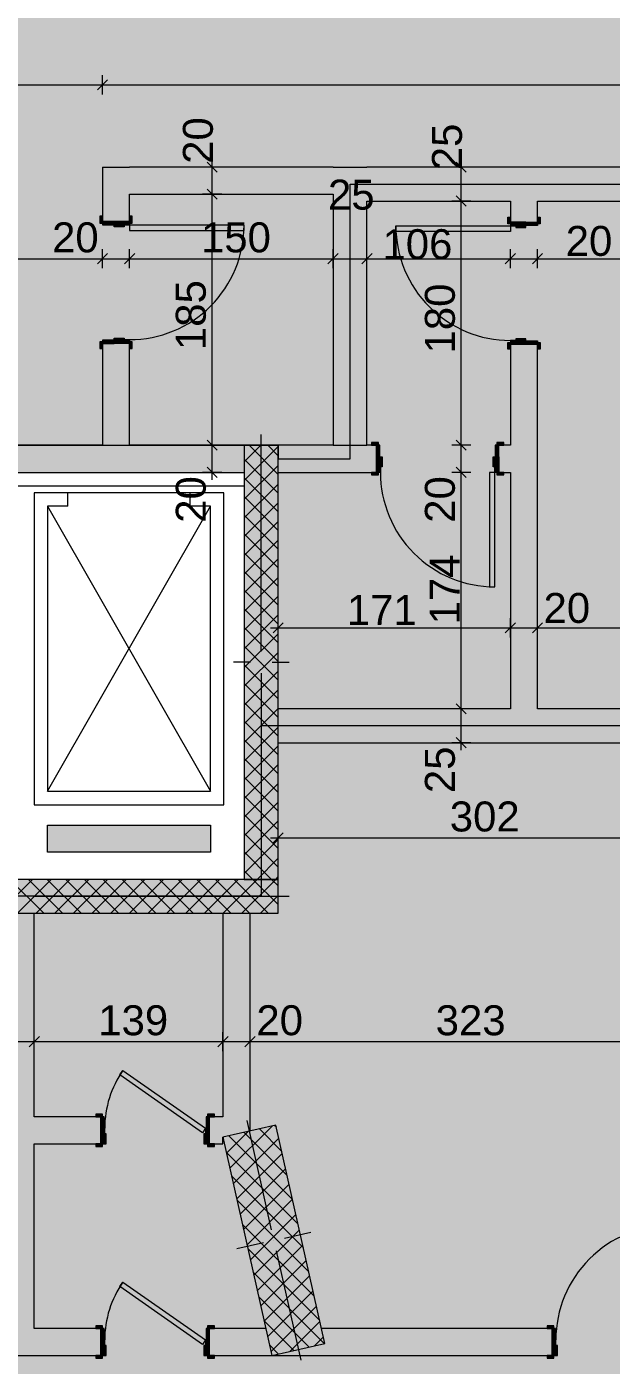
# Model space of a CAD drawing. Header units: centimetres. Extents: x -3681 to 2707, y -7074 to 1715.
# Drawn here: x -556 to -125, y -839 to 147 of the extents above; entities that cross this region are included whole.
import ezdxf

# ---------------------------------------------------------------- set-up
doc = ezdxf.new("R2010")
doc.units = ezdxf.units.CM
for name, color, linetype, true_color in [('PDF_2D Drafting - General', 7, 'Continuous', 0x7f7f7f), ('PDF_A - Fill Zone', 7, 'Continuous', 0xa80f02), ('PDF_A - Muret', 7, 'Continuous', 0x7f7f7f), ('PDF_A - Pllaka Perdhes', 7, 'Continuous', 0x7f7f7f)]:
    doc.layers.add(name, color=color, linetype=linetype, true_color=true_color)
doc.layers.add('PDF_A - Dimensionimi', color=7, linetype='Continuous')
doc.layers.add('PDF_A - Shtyllat', color=7, linetype='Continuous')
doc.styles.add('PDF Arial', font='arial.ttf')

msp = doc.modelspace()

# ---------------------------------------------------------------- hatches: boundary and pattern name
at = {"layer": 'PDF_A - Fill Zone', "true_color": 0xb4e4dc, "transparency": 33554559}
msp.add_hatch(color=254, dxfattribs=at).paths.add_polyline_path([(-1105.75, 979.25), (984.59, 979.25), (984.59, 31.52), (-317.66, 31.52), (-317.66, -171.02), (-370.63, -171.02), (-370.63, -161.02), (-770.69, -161.02), (-770.69, -252.53), (-1080.74, -252.53), (-1105.75, -252.53)])
at = {"layer": 'PDF_A - Fill Zone', "true_color": 0xffe6d5, "transparency": 33554559}
msp.add_hatch(color=254, dxfattribs=at).paths.add_polyline_path([(984.59, -367.82), (-382.67, -367.82), (-382.67, -171.02), (-317.66, -171.02), (-317.66, 31.52), (984.59, 31.52)])
at = {"layer": 'PDF_A - Fill Zone', "true_color": 0xeac3c0, "transparency": 33554559}
msp.add_hatch(color=254, dxfattribs=at).paths.add_polyline_path([(-883.91, -1909.79), (-1105.75, -921.14), (-1105.75, -896.14), (-758.19, -896.14), (-758.19, -493.57), (-383.13, -493.57), (-383.13, -367.83), (984.59, -367.83), (984.59, -516.75), (901.01, -535.5), (1109.04, -1462.61)])
at = {"layer": 'PDF_A - Muret', "true_color": 0xffffff, "transparency": 33554559}
for points in [[(-491.69, 4.03), (-480.19, 4.03), (-480.19, 1.23), (-484.18, 1.23), (-484.18, 0.03), (-491.69, 0.03)], [(-187.94, 3.43), (-187.94, -0.57), (-195.44, -0.57), (-195.44, 0.63), (-199.44, 0.63), (-199.44, 3.43)], [(-491.69, -81.98), (-484.18, -81.98), (-484.18, -83.18), (-480.19, -83.18), (-480.19, -85.98), (-491.69, -85.98)], [(-187.94, -82.59), (-187.94, -86.58), (-199.44, -86.58), (-199.44, -83.79), (-195.44, -83.79), (-195.44, -82.59)], [(-294.06, -169.52), (-294.06, -177.02), (-295.26, -177.02), (-295.26, -181.02), (-298.06, -181.02), (-298.06, -169.52)], [(-208.04, -169.52), (-208.04, -181.02), (-210.85, -181.02), (-210.85, -177.02), (-212.05, -177.02), (-212.05, -169.52)], [(-497.37, -676.11), (-501.37, -676.11), (-501.37, -664.6), (-498.57, -664.6), (-498.57, -668.6), (-497.37, -668.6)], [(-421.36, -676.11), (-425.36, -676.11), (-425.36, -668.6), (-424.16, -668.6), (-424.16, -664.6), (-421.36, -664.6)], [(-497.37, -832.12), (-501.37, -832.12), (-501.37, -820.62), (-498.57, -820.62), (-498.57, -824.62), (-497.37, -824.62)], [(-421.36, -832.12), (-425.36, -832.12), (-425.36, -824.62), (-424.16, -824.62), (-424.16, -820.62), (-421.36, -820.62)], [(-164.67, -832.12), (-168.67, -832.12), (-168.67, -820.62), (-165.87, -820.62), (-165.87, -824.62), (-164.67, -824.62)]]:
    msp.add_hatch(color=7, dxfattribs=at).paths.add_polyline_path(points)
at = {"layer": 'PDF_A - Muret', "true_color": 0xcccccc, "transparency": 33554559}
msp.add_hatch(color=254, dxfattribs=at).paths.add_polyline_path([(-336.19, -823.36), (-338.71, -812.12), (-168.67, -812.12), (-168.67, -832.12), (-375.22, -832.12)])

# ---------------------------------------------------------------- linework, layer by layer
at = {"layer": 'PDF_2D Drafting - General', "lineweight": 0}
for points in [[(-410.63, -196.03), (-550.66, -196.03)], [(-550.66, -196.03), (-550.66, -426.06)], [(-525.65, -206.03), (-525.65, -196.03)], [(-435.64, -206.03), (-435.64, -196.03)], [(-410.63, -426.06), (-410.63, -196.03)], [(-525.65, -206.03), (-540.65, -206.03)], [(-540.65, -206.03), (-540.65, -416.06)], [(-540.65, -416.06), (-420.63, -206.03)], [(-540.65, -206.03), (-420.63, -416.06)], [(-420.63, -206.03), (-435.64, -206.03)], [(-420.63, -416.06), (-420.63, -206.03)], [(-540.65, -416.06), (-420.63, -416.06)], [(-550.66, -426.06), (-410.63, -426.06)], [(-540.65, -441.06), (-420.63, -441.06)], [(-540.65, -461.07), (-540.65, -441.06)], [(-420.63, -441.06), (-420.63, -461.07)], [(-420.63, -461.07), (-540.65, -461.07)]]:
    msp.add_lwpolyline(points, dxfattribs=at)
at = {"layer": 'PDF_2D Drafting - General', "color": 254, "true_color": 0xeaeaea, "transparency": 33554559}
msp.add_solid([(-540.65, -441.06), (-420.63, -441.06), (-540.65, -461.07), (-420.63, -461.07)], dxfattribs=at)
at = {"layer": 'PDF_A - Dimensionimi', "lineweight": 0}
for points in [[(-500.18, 97.64), (-500.18, 111.7)], [(-1080.74, 104.68), (-500.18, 104.68)], [(-496.43, 108.43), (-503.93, 100.92)], [(-500.18, 104.68), (924.58, 104.68)], [(-419.33, 44.01), (-419.33, 49.64)], [(-235.65, 44.01), (-235.65, 49.64)], [(-412.29, 44.01), (-426.36, 44.01)], [(-415.58, 40.26), (-423.08, 47.76)], [(-419.33, 24.01), (-419.33, 44.01)], [(-228.62, 44.01), (-242.68, 44.01)], [(-231.9, 40.26), (-239.4, 47.76)], [(-235.65, 19.01), (-235.65, 44.01)], [(-412.29, 24.01), (-426.36, 24.01)], [(-423.08, 27.77), (-415.58, 20.26)], [(-419.33, -161.02), (-419.33, 24.01)], [(-239.4, 22.76), (-231.9, 15.26)], [(-228.62, 19.01), (-242.68, 19.01)], [(-235.65, -161.02), (-235.65, 19.01)], [(-500.18, -30.56), (-500.18, -16.5)], [(-480.19, -30.56), (-480.19, -16.5)], [(-330.16, -30.56), (-330.16, -16.5)], [(-305.15, -30.56), (-305.15, -16.5)], [(-199.44, -30.56), (-199.44, -16.5)], [(-179.44, -30.56), (-179.44, -16.5)], [(-770.69, -23.54), (-500.18, -23.54)], [(-496.43, -19.79), (-503.93, -27.29)], [(-500.18, -23.54), (-480.19, -23.54)], [(-476.44, -19.79), (-483.94, -27.29)], [(-480.19, -23.54), (-330.16, -23.54)], [(-326.41, -19.79), (-333.91, -27.29)], [(-330.16, -23.54), (-305.15, -23.54)], [(-301.4, -19.79), (-308.9, -27.29)], [(-305.15, -23.54), (-199.44, -23.54)], [(-195.69, -19.79), (-203.2, -27.29)], [(-199.44, -23.54), (-179.44, -23.54)], [(-175.69, -19.79), (-183.19, -27.29)], [(-179.44, -23.54), (276.98, -23.54)], [(-423.08, -157.27), (-415.58, -164.77)], [(-239.4, -157.27), (-231.9, -164.77)], [(-412.29, -161.02), (-426.36, -161.02)], [(-419.33, -181.02), (-419.33, -161.02)], [(-228.62, -161.02), (-242.68, -161.02)], [(-235.65, -181.02), (-235.65, -161.02)], [(-423.08, -177.27), (-415.58, -184.77)], [(-239.4, -177.27), (-231.9, -184.77)], [(-412.29, -181.02), (-426.36, -181.02)], [(-419.33, -186.65), (-419.33, -181.02)], [(-228.62, -181.02), (-242.68, -181.02)], [(-235.65, -355.32), (-235.65, -181.02)], [(-376.26, -295.63), (-370.63, -295.63)], [(-366.88, -291.88), (-374.38, -299.38)], [(-370.63, -302.66), (-370.63, -288.6)], [(-370.63, -295.63), (-199.44, -295.63)], [(-195.69, -291.88), (-203.2, -299.38)], [(-199.44, -302.66), (-199.44, -288.6)], [(-199.44, -295.63), (-179.44, -295.63)], [(-175.69, -291.88), (-183.19, -299.38)], [(-179.44, -302.66), (-179.44, -288.6)], [(-179.44, -295.63), (984.59, -295.63)], [(-239.4, -351.57), (-231.9, -359.07)], [(-228.62, -355.32), (-242.68, -355.32)], [(-235.65, -380.32), (-235.65, -355.32)], [(-228.62, -380.32), (-242.68, -380.32)], [(-239.4, -376.57), (-231.9, -384.07)], [(-235.65, -385.95), (-235.65, -380.32)], [(-370.63, -457.48), (-370.63, -443.42)], [(-376.26, -450.45), (-370.63, -450.45)], [(-366.88, -446.7), (-374.38, -454.2)], [(-370.63, -450.45), (-68.65, -450.45)], [(-570.46, -600.69), (-550.46, -600.69)], [(-546.71, -596.94), (-554.21, -604.44)], [(-550.46, -607.72), (-550.46, -593.65)], [(-550.46, -600.69), (-411.35, -600.69)], [(-407.6, -596.94), (-415.11, -604.44)], [(-411.35, -607.72), (-411.35, -593.65)], [(-411.35, -600.69), (-391.36, -600.69)], [(-387.61, -596.94), (-395.11, -604.44)], [(-391.36, -607.72), (-391.36, -593.65)], [(-391.36, -600.69), (-68.65, -600.69)]]:
    msp.add_lwpolyline(points, dxfattribs=at)
at = {"layer": 'PDF_A - Fill Zone', "color": 136, "lineweight": 0, "true_color": 0x008080}
for points in [[(-317.66, -171.02), (-317.66, 31.52)], [(-317.66, 31.52), (984.59, 31.52)], [(-770.69, -161.02), (-370.63, -161.02)], [(-370.63, -161.02), (-370.63, -171.02)], [(-370.63, -171.02), (-317.66, -171.02)]]:
    msp.add_lwpolyline(points, dxfattribs=at)
at = {"layer": 'PDF_A - Fill Zone', "lineweight": 0}
for points in [[(984.59, -367.83), (-383.13, -367.83)], [(-383.13, -367.83), (-383.13, -493.57)], [(-383.13, -493.57), (-758.19, -493.57)]]:
    msp.add_lwpolyline(points, dxfattribs=at)
at = {"layer": 'PDF_A - Muret', "color": 7, "lineweight": 0}
for points in [[(-500.18, 44.01), (-480.19, 44.01)], [(-500.18, 44.01), (-500.18, 4.03)], [(-330.16, 44.01), (-480.19, 44.01)], [(-330.16, 44.01), (-305.15, 44.01)], [(924.58, 44.01), (-305.15, 44.01)], [(-480.19, 4.03), (-480.19, 24.01)], [(-480.19, 24.01), (-330.16, 24.01)], [(-330.16, 24.01), (-330.16, -161.06)], [(-305.15, -161.06), (-305.15, 19.01)], [(-305.15, 19.01), (-199.44, 19.01)], [(-199.44, 19.01), (-199.44, 3.43)], [(-179.44, 19.01), (924.58, 19.01)], [(-179.44, 3.43), (-179.44, 19.01)], [(-500.18, 4.03), (-500.18, 7.74)], [(-491.69, 4.03), (-500.18, 4.03)], [(-480.19, 4.03), (-491.69, 4.03)], [(-480.19, 4.03), (-480.19, 7.74)], [(-199.44, 3.43), (-199.44, 7.13)], [(-199.44, 3.43), (-187.94, 3.43)], [(-187.94, 3.43), (-179.44, 3.43)], [(-179.44, 3.43), (-179.44, 7.13)], [(-500.18, -85.98), (-500.18, -89.68)], [(-491.69, -85.98), (-500.18, -85.98)], [(-500.18, -85.98), (-500.18, -161.02)], [(-480.19, -85.98), (-491.69, -85.98)], [(-480.19, -85.98), (-480.19, -89.68)], [(-480.19, -161.02), (-480.19, -85.98)], [(-199.44, -86.58), (-199.44, -90.28)], [(-199.44, -86.58), (-187.94, -86.58)], [(-199.44, -86.58), (-199.44, -161.02)], [(-187.94, -86.58), (-179.44, -86.58)], [(-179.44, -86.58), (-179.44, -90.28)], [(-179.44, -355.32), (-179.44, -86.58)], [(-500.18, -161.02), (-745.69, -161.02)], [(-395.63, -161.02), (-480.19, -161.02)], [(-330.16, -161.02), (-370.63, -161.02)], [(-330.16, -161.06), (-305.15, -161.06)], [(-298.06, -161.02), (-305.15, -161.02)], [(-298.06, -161.02), (-301.76, -161.02)], [(-298.06, -169.52), (-298.06, -161.02)], [(-208.04, -161.02), (-204.34, -161.02)], [(-208.04, -169.52), (-208.04, -161.02)], [(-199.44, -161.02), (-208.04, -161.02)], [(-298.06, -181.02), (-298.06, -169.52)], [(-208.04, -181.02), (-208.04, -169.52)], [(-745.69, -181.02), (-395.63, -181.02)], [(-370.63, -181.02), (-298.06, -181.02)], [(-298.06, -181.02), (-301.76, -181.02)], [(-208.04, -181.02), (-204.34, -181.02)], [(-208.04, -181.02), (-199.44, -181.02)], [(-199.44, -181.02), (-199.44, -355.32)], [(-199.44, -355.32), (-370.63, -355.32)], [(979.59, -355.32), (-179.44, -355.32)], [(-370.63, -380.32), (-68.65, -380.32)], [(-550.46, -656.1), (-550.46, -506.07)], [(-411.35, -506.07), (-411.35, -656.1)], [(-391.36, -666.62), (-391.36, -506.07)], [(-501.37, -656.1), (-550.46, -656.1)], [(-501.37, -656.1), (-505.08, -656.1)], [(-501.37, -664.6), (-501.37, -656.1)], [(-421.36, -656.1), (-417.66, -656.1)], [(-421.36, -664.6), (-421.36, -656.1)], [(-411.35, -656.1), (-421.36, -656.1)], [(-501.37, -676.11), (-501.37, -664.6)], [(-421.36, -676.11), (-421.36, -664.6)], [(-550.46, -812.12), (-550.46, -676.11)], [(-550.46, -676.11), (-501.37, -676.11)], [(-501.37, -676.11), (-505.08, -676.11)], [(-421.36, -676.11), (-417.66, -676.11)], [(-421.36, -676.11), (-411.35, -676.11)], [(-411.35, -676.11), (-411.35, -671.1)], [(-501.37, -812.12), (-550.46, -812.12)], [(-501.37, -812.12), (-505.08, -812.12)], [(-501.37, -820.62), (-501.37, -812.12)], [(-421.36, -812.12), (-417.66, -812.12)], [(-421.36, -820.62), (-421.36, -812.12)], [(-379.71, -812.12), (-421.36, -812.12)], [(-168.67, -812.12), (-338.71, -812.12)], [(-168.67, -812.12), (-172.37, -812.12)], [(-168.67, -820.62), (-168.67, -812.12)], [(-501.37, -832.12), (-501.37, -820.62)], [(-421.36, -832.12), (-421.36, -820.62)], [(-168.67, -832.12), (-168.67, -820.62)], [(-655.68, -832.12), (-501.37, -832.12)], [(-501.37, -832.12), (-505.08, -832.12)], [(-421.36, -832.12), (-417.66, -832.12)], [(-421.36, -832.12), (-375.22, -832.12)], [(-375.22, -832.12), (-168.67, -832.12)], [(-168.67, -832.12), (-172.37, -832.12)]]:
    msp.add_lwpolyline(points, dxfattribs=at)
at = {"layer": 'PDF_A - Muret', "lineweight": 0}
for points in [[(-500.18, 7.74), (-502.09, 7.74)], [(-502.09, 7.74), (-502.09, 2.73)], [(-502.09, 2.73), (-500.18, 2.73)], [(-500.18, 2.73), (-500.18, 7.74)], [(-500.18, 4.03), (-500.18, 7.74)], [(-500.18, 4.03), (-500.18, 7.74)], [(-491.69, 4.03), (-500.18, 4.03)], [(-500.18, 4.03), (-500.18, 1.53)], [(-491.69, 4.03), (-500.18, 4.03)], [(-491.69, 4.03), (-500.18, 4.03)], [(-500.18, 1.53), (-491.69, 1.53)], [(-491.69, 1.53), (-491.69, 4.03)], [(-491.69, 4.03), (-480.19, 4.03)], [(-491.69, 0.03), (-491.69, 4.03)], [(-480.19, 4.03), (-491.69, 4.03)], [(-480.19, 4.03), (-491.69, 4.03)], [(-484.18, 0.03), (-491.69, 0.03)], [(-480.19, 1.23), (-484.18, 1.23)], [(-484.18, 1.23), (-484.18, 0.03)], [(-478.28, 7.74), (-480.19, 7.74)], [(-480.19, 7.74), (-480.19, 2.73)], [(-480.19, 4.03), (-480.19, 7.74)], [(-480.19, 4.03), (-480.19, 7.74)], [(-480.19, 4.03), (-480.19, 1.23)], [(-480.19, 2.73), (-478.28, 2.73)], [(-395.77, 1.23), (-480.19, 1.23)], [(-480.19, 1.23), (-480.19, -2.76)], [(-478.28, 2.73), (-478.28, 7.74)], [(-395.77, -2.76), (-395.77, 1.23)], [(-283.86, 0.63), (-199.44, 0.63)], [(-283.86, -3.37), (-283.86, 0.63)], [(-201.34, 2.13), (-201.34, 7.13)], [(-201.34, 7.13), (-199.44, 7.13)], [(-199.44, 2.13), (-201.34, 2.13)], [(-199.44, 7.13), (-199.44, 2.13)], [(-199.44, 3.43), (-199.44, 7.13)], [(-199.44, 3.43), (-199.44, 7.13)], [(-187.94, 3.43), (-199.44, 3.43)], [(-199.44, 3.43), (-199.44, 0.63)], [(-199.44, 3.43), (-187.94, 3.43)], [(-199.44, 3.43), (-187.94, 3.43)], [(-199.44, 0.63), (-195.44, 0.63)], [(-199.44, 0.63), (-199.44, -3.37)], [(-195.44, 0.63), (-195.44, -0.57)], [(-187.94, 3.43), (-179.44, 3.43)], [(-187.94, 0.93), (-187.94, 3.43)], [(-187.94, -0.57), (-187.94, 3.43)], [(-187.94, 3.43), (-179.44, 3.43)], [(-187.94, 3.43), (-179.44, 3.43)], [(-179.44, 0.93), (-187.94, 0.93)], [(-179.44, 2.13), (-179.44, 7.13)], [(-179.44, 7.13), (-177.54, 7.13)], [(-179.44, 3.43), (-179.44, 7.13)], [(-179.44, 3.43), (-179.44, 7.13)], [(-179.44, 3.43), (-179.44, 0.93)], [(-177.54, 2.13), (-179.44, 2.13)], [(-177.54, 7.13), (-177.54, 2.13)], [(-480.19, -2.76), (-395.77, -2.76)], [(-199.44, -3.37), (-283.86, -3.37)], [(-195.44, -0.57), (-187.94, -0.57)], [(-502.09, -84.68), (-502.09, -89.68)], [(-500.18, -84.68), (-502.09, -84.68)], [(-491.69, -83.48), (-500.18, -83.48)], [(-500.18, -83.48), (-500.18, -85.98)], [(-500.18, -89.68), (-500.18, -84.68)], [(-500.18, -85.98), (-491.69, -85.98)], [(-491.69, -85.98), (-500.18, -85.98)], [(-491.69, -85.98), (-500.18, -85.98)], [(-500.18, -85.98), (-500.18, -89.68)], [(-500.18, -85.98), (-500.18, -89.68)], [(-491.69, -81.98), (-484.18, -81.98)], [(-491.69, -85.98), (-491.69, -81.98)], [(-491.69, -85.98), (-491.69, -83.48)], [(-480.19, -85.98), (-491.69, -85.98)], [(-480.19, -85.98), (-491.69, -85.98)], [(-480.19, -85.98), (-491.69, -85.98)], [(-484.18, -81.98), (-484.18, -83.18)], [(-484.18, -83.18), (-480.19, -83.18)], [(-480.19, -83.18), (-480.19, -85.98)], [(-480.19, -84.68), (-480.19, -89.68)], [(-478.28, -84.68), (-480.19, -84.68)], [(-480.19, -85.98), (-480.19, -89.68)], [(-480.19, -85.98), (-480.19, -89.68)], [(-478.28, -89.68), (-478.28, -84.68)], [(-201.34, -90.28), (-201.34, -85.29)], [(-201.34, -85.29), (-199.44, -85.29)], [(-195.44, -83.79), (-199.44, -83.79)], [(-199.44, -83.79), (-199.44, -86.58)], [(-199.44, -85.29), (-199.44, -90.28)], [(-199.44, -86.58), (-187.94, -86.58)], [(-199.44, -86.58), (-187.94, -86.58)], [(-199.44, -86.58), (-187.94, -86.58)], [(-199.44, -86.58), (-199.44, -90.28)], [(-199.44, -86.58), (-199.44, -90.28)], [(-187.94, -82.59), (-195.44, -82.59)], [(-195.44, -82.59), (-195.44, -83.79)], [(-187.94, -86.58), (-187.94, -82.59)], [(-187.94, -84.09), (-179.44, -84.09)], [(-187.94, -86.58), (-187.94, -84.09)], [(-179.44, -86.58), (-187.94, -86.58)], [(-187.94, -86.58), (-179.44, -86.58)], [(-187.94, -86.58), (-179.44, -86.58)], [(-179.44, -84.09), (-179.44, -86.58)], [(-179.44, -90.28), (-179.44, -85.29)], [(-179.44, -85.29), (-177.54, -85.29)], [(-179.44, -86.58), (-179.44, -90.28)], [(-179.44, -86.58), (-179.44, -90.28)], [(-177.54, -85.29), (-177.54, -90.28)], [(-502.09, -89.68), (-500.18, -89.68)], [(-480.19, -89.68), (-478.28, -89.68)], [(-199.44, -90.28), (-201.34, -90.28)], [(-177.54, -90.28), (-179.44, -90.28)], [(-296.76, -159.12), (-301.76, -159.12)], [(-301.76, -159.12), (-301.76, -161.02)], [(-301.76, -161.02), (-296.76, -161.02)], [(-298.06, -161.02), (-301.76, -161.02)], [(-298.06, -161.02), (-301.76, -161.02)], [(-295.56, -161.02), (-298.06, -161.02)], [(-298.06, -161.02), (-298.06, -169.52)], [(-298.06, -169.52), (-298.06, -161.02)], [(-298.06, -169.52), (-298.06, -161.02)], [(-296.76, -161.02), (-296.76, -159.12)], [(-295.56, -169.52), (-295.56, -161.02)], [(-208.04, -161.02), (-210.55, -161.02)], [(-210.55, -161.02), (-210.55, -169.52)], [(-204.34, -159.12), (-209.35, -159.12)], [(-209.35, -159.12), (-209.35, -161.02)], [(-209.35, -161.02), (-204.34, -161.02)], [(-208.04, -169.52), (-208.04, -161.02)], [(-208.04, -169.52), (-208.04, -161.02)], [(-208.04, -169.52), (-208.04, -161.02)], [(-208.04, -161.02), (-204.34, -161.02)], [(-208.04, -161.02), (-204.34, -161.02)], [(-204.34, -161.02), (-204.34, -159.12)], [(-298.06, -169.52), (-295.56, -169.52)], [(-298.06, -181.02), (-298.06, -169.52)], [(-298.06, -169.52), (-294.06, -169.52)], [(-298.06, -181.02), (-298.06, -169.52)], [(-298.06, -181.02), (-298.06, -169.52)], [(-294.06, -177.02), (-295.26, -177.02)], [(-295.26, -177.02), (-295.26, -181.02)], [(-294.06, -169.52), (-294.06, -177.02)], [(-212.05, -177.02), (-212.05, -169.52)], [(-212.05, -169.52), (-208.04, -169.52)], [(-210.85, -177.02), (-212.05, -177.02)], [(-210.85, -181.02), (-210.85, -177.02)], [(-210.55, -169.52), (-208.04, -169.52)], [(-208.04, -169.52), (-208.04, -181.02)], [(-208.04, -181.02), (-208.04, -169.52)], [(-208.04, -181.02), (-208.04, -169.52)], [(-296.76, -181.02), (-301.76, -181.02)], [(-301.76, -181.02), (-301.76, -182.92)], [(-298.06, -181.02), (-301.76, -181.02)], [(-298.06, -181.02), (-301.76, -181.02)], [(-301.76, -182.92), (-296.76, -182.92)], [(-295.26, -181.02), (-298.06, -181.02)], [(-296.76, -182.92), (-296.76, -181.02)], [(-210.85, -181.02), (-214.84, -181.02)], [(-214.84, -181.02), (-214.84, -265.43)], [(-208.04, -181.02), (-210.85, -181.02)], [(-210.85, -265.43), (-210.85, -181.02)], [(-204.34, -181.02), (-209.35, -181.02)], [(-209.35, -181.02), (-209.35, -182.92)], [(-209.35, -182.92), (-204.34, -182.92)], [(-208.04, -181.02), (-204.34, -181.02)], [(-208.04, -181.02), (-204.34, -181.02)], [(-204.34, -182.92), (-204.34, -181.02)], [(-214.84, -265.43), (-210.85, -265.43)], [(-487.41, -625.19), (-485.11, -621.92)], [(-426.45, -667.88), (-487.41, -625.19)], [(-485.11, -621.92), (-424.16, -664.6)], [(-500.07, -654.2), (-505.08, -654.2)], [(-505.08, -654.2), (-505.08, -656.1)], [(-505.08, -656.1), (-500.07, -656.1)], [(-501.37, -656.1), (-505.08, -656.1)], [(-501.37, -656.1), (-505.08, -656.1)], [(-498.87, -656.1), (-501.37, -656.1)], [(-501.37, -656.1), (-501.37, -664.6)], [(-501.37, -664.6), (-501.37, -656.1)], [(-501.37, -664.6), (-501.37, -656.1)], [(-500.07, -656.1), (-500.07, -654.2)], [(-498.87, -664.6), (-498.87, -656.1)], [(-421.36, -656.1), (-423.86, -656.1)], [(-423.86, -656.1), (-423.86, -664.6)], [(-417.66, -654.2), (-422.66, -654.2)], [(-422.66, -654.2), (-422.66, -656.1)], [(-422.66, -656.1), (-417.66, -656.1)], [(-421.36, -664.6), (-421.36, -656.1)], [(-421.36, -664.6), (-421.36, -656.1)], [(-421.36, -664.6), (-421.36, -656.1)], [(-421.36, -656.1), (-417.66, -656.1)], [(-421.36, -656.1), (-417.66, -656.1)], [(-417.66, -656.1), (-417.66, -654.2)], [(-501.37, -664.6), (-498.87, -664.6)], [(-498.57, -664.6), (-501.37, -664.6)], [(-501.37, -664.6), (-501.37, -676.11)], [(-501.37, -676.11), (-501.37, -664.6)], [(-501.37, -676.11), (-501.37, -664.6)], [(-498.57, -668.6), (-498.57, -664.6)], [(-497.37, -668.6), (-498.57, -668.6)], [(-497.37, -676.11), (-497.37, -668.6)], [(-424.16, -664.6), (-426.45, -667.88)], [(-424.16, -668.6), (-425.36, -668.6)], [(-425.36, -668.6), (-425.36, -676.11)], [(-421.36, -664.6), (-424.16, -664.6)], [(-424.16, -664.6), (-424.16, -668.6)], [(-423.86, -664.6), (-421.36, -664.6)], [(-421.36, -676.11), (-421.36, -664.6)], [(-421.36, -676.11), (-421.36, -664.6)], [(-421.36, -676.11), (-421.36, -664.6)], [(-500.07, -676.11), (-505.08, -676.11)], [(-505.08, -676.11), (-505.08, -678)], [(-501.37, -676.11), (-505.08, -676.11)], [(-501.37, -676.11), (-505.08, -676.11)], [(-505.08, -678), (-500.07, -678)], [(-501.37, -676.11), (-497.37, -676.11)], [(-500.07, -678), (-500.07, -676.11)], [(-425.36, -676.11), (-421.36, -676.11)], [(-417.66, -676.11), (-422.66, -676.11)], [(-422.66, -676.11), (-422.66, -678)], [(-422.66, -678), (-417.66, -678)], [(-421.36, -676.11), (-417.66, -676.11)], [(-421.36, -676.11), (-417.66, -676.11)], [(-417.66, -678), (-417.66, -676.11)], [(-487.41, -781.22), (-485.11, -777.94)], [(-485.11, -777.94), (-424.16, -820.62)], [(-426.45, -823.9), (-487.41, -781.22)], [(-500.07, -810.22), (-505.08, -810.22)], [(-505.08, -810.22), (-505.08, -812.12)], [(-505.08, -812.12), (-500.07, -812.12)], [(-501.37, -812.12), (-505.08, -812.12)], [(-501.37, -812.12), (-505.08, -812.12)], [(-498.87, -812.12), (-501.37, -812.12)], [(-501.37, -812.12), (-501.37, -820.62)], [(-501.37, -820.62), (-501.37, -812.12)], [(-501.37, -820.62), (-501.37, -812.12)], [(-500.07, -812.12), (-500.07, -810.22)], [(-498.87, -820.62), (-498.87, -812.12)], [(-421.36, -812.12), (-423.86, -812.12)], [(-423.86, -812.12), (-423.86, -820.62)], [(-417.66, -810.22), (-422.66, -810.22)], [(-422.66, -810.22), (-422.66, -812.12)], [(-422.66, -812.12), (-417.66, -812.12)], [(-421.36, -820.62), (-421.36, -812.12)], [(-421.36, -820.62), (-421.36, -812.12)], [(-421.36, -820.62), (-421.36, -812.12)], [(-421.36, -812.12), (-417.66, -812.12)], [(-421.36, -812.12), (-417.66, -812.12)], [(-417.66, -812.12), (-417.66, -810.22)], [(-167.37, -810.22), (-172.37, -810.22)], [(-172.37, -810.22), (-172.37, -812.12)], [(-172.37, -812.12), (-167.37, -812.12)], [(-168.67, -812.12), (-172.37, -812.12)], [(-168.67, -812.12), (-172.37, -812.12)], [(-166.17, -812.12), (-168.67, -812.12)], [(-168.67, -812.12), (-168.67, -820.62)], [(-168.67, -820.62), (-168.67, -812.12)], [(-168.67, -820.62), (-168.67, -812.12)], [(-167.37, -812.12), (-167.37, -810.22)], [(-166.17, -820.62), (-166.17, -812.12)], [(-501.37, -820.62), (-498.87, -820.62)], [(-498.57, -820.62), (-501.37, -820.62)], [(-501.37, -820.62), (-501.37, -832.12)], [(-501.37, -832.12), (-501.37, -820.62)], [(-501.37, -832.12), (-501.37, -820.62)], [(-498.57, -824.62), (-498.57, -820.62)], [(-497.37, -824.62), (-498.57, -824.62)], [(-497.37, -832.12), (-497.37, -824.62)], [(-424.16, -820.62), (-426.45, -823.9)], [(-424.16, -824.62), (-425.36, -824.62)], [(-425.36, -824.62), (-425.36, -832.12)], [(-421.36, -820.62), (-424.16, -820.62)], [(-424.16, -820.62), (-424.16, -824.62)], [(-423.86, -820.62), (-421.36, -820.62)], [(-421.36, -832.12), (-421.36, -820.62)], [(-421.36, -832.12), (-421.36, -820.62)], [(-421.36, -832.12), (-421.36, -820.62)], [(-168.67, -820.62), (-166.17, -820.62)], [(-165.87, -820.62), (-168.67, -820.62)], [(-168.67, -820.62), (-168.67, -832.12)], [(-168.67, -832.12), (-168.67, -820.62)], [(-168.67, -832.12), (-168.67, -820.62)], [(-165.87, -824.62), (-165.87, -820.62)], [(-164.67, -824.62), (-165.87, -824.62)], [(-164.67, -832.12), (-164.67, -824.62)], [(-500.07, -832.12), (-505.08, -832.12)], [(-505.08, -832.12), (-505.08, -834.02)], [(-501.37, -832.12), (-505.08, -832.12)], [(-501.37, -832.12), (-505.08, -832.12)], [(-505.08, -834.02), (-500.07, -834.02)], [(-501.37, -832.12), (-497.37, -832.12)], [(-500.07, -834.02), (-500.07, -832.12)], [(-425.36, -832.12), (-421.36, -832.12)], [(-417.66, -832.12), (-422.66, -832.12)], [(-422.66, -832.12), (-422.66, -834.02)], [(-422.66, -834.02), (-417.66, -834.02)], [(-421.36, -832.12), (-417.66, -832.12)], [(-421.36, -832.12), (-417.66, -832.12)], [(-417.66, -834.02), (-417.66, -832.12)], [(-167.37, -832.12), (-172.37, -832.12)], [(-172.37, -832.12), (-172.37, -834.02)], [(-168.67, -832.12), (-172.37, -832.12)], [(-168.67, -832.12), (-172.37, -832.12)], [(-172.37, -834.02), (-167.37, -834.02)], [(-168.67, -832.12), (-164.67, -832.12)], [(-167.37, -834.02), (-167.37, -832.12)]]:
    msp.add_lwpolyline(points, dxfattribs=at)
for centre, radius, start, end in [((-480.17, 1.22), 84.41, 269.98744, 0.00636), ((-199.45, 0.62), 84.41, 179.98737, 270.00667), ((-210.86, -181.04), 84.4, 179.98878, 270.01196), ((-424.16, -664.6), 74.41, 145.00051, 179.9997), ((-81.47, -820.6), 84.41, 89.99356, 180.01289), ((-424.17, -820.62), 74.4, 144.99713, 180.00399)]:
    msp.add_arc(centre, radius, start, end, dxfattribs=at)
at = {"layer": 'PDF_A - Muret', "color": 254, "true_color": 0xcccccc, "transparency": 33554559}
for points in [[(-500.18, 44.01), (-480.19, 44.01), (-480.19, 24.01)], [(-500.18, 24.01), (-500.18, 44.01), (-480.19, 24.01)], [(-480.19, 24.01), (-480.19, 44.01), (-330.16, 24.01), (-330.16, 44.01)], [(-305.15, 44.01), (-305.15, 19.01), (-330.16, 44.01)], [(-305.15, 19.01), (-330.16, 19.01), (-330.16, 44.01)], [(-305.15, 19.01), (-305.15, 44.01), (924.58, 19.01), (924.58, 44.01)], [(-500.18, 24.01), (-480.19, 24.01), (-500.18, 4.03), (-480.19, 4.03)], [(-330.16, 19.01), (-305.15, 19.01), (-330.16, -161.06), (-305.15, -161.06)], [(-199.44, 19.01), (-179.44, 19.01), (-199.44, 3.43), (-179.44, 3.43)], [(-500.18, -161.02), (-500.18, -85.98), (-480.19, -161.02), (-480.19, -85.98)], [(-199.44, -355.32), (-199.44, -86.58), (-179.44, -355.32), (-179.44, -86.58)], [(-745.69, -181.02), (-745.69, -161.02), (-395.63, -181.02), (-395.63, -161.02)], [(-370.63, -181.02), (-370.63, -161.02), (-298.06, -181.02), (-298.06, -161.02)], [(-208.04, -181.02), (-208.04, -161.02), (-199.44, -181.02), (-199.44, -161.02)], [(979.59, -355.32), (979.59, -380.32), (-370.63, -355.32), (-370.63, -380.32)], [(-570.46, -656.1), (-570.46, -506.07), (-550.46, -656.1), (-550.46, -506.07)], [(-391.36, -506.07), (-391.36, -666.61), (-411.35, -506.07), (-411.35, -671.1)], [(-655.68, -656.1), (-501.37, -656.1), (-655.68, -676.11), (-501.37, -676.11)], [(-421.36, -676.11), (-421.36, -656.1), (-411.35, -676.11), (-411.35, -656.1)], [(-570.46, -812.12), (-570.46, -676.11), (-550.46, -812.12), (-550.46, -676.11)], [(-655.68, -832.12), (-655.68, -812.12), (-501.37, -832.12), (-501.37, -812.12)], [(-421.36, -832.12), (-421.36, -812.12), (-375.22, -832.12), (-379.71, -812.12)]]:
    msp.add_solid(points, dxfattribs=at)
at = {"layer": 'PDF_A - Muret', "color": 7, "true_color": 0xffffff, "transparency": 33554559}
for points in [[(-500.18, 2.73), (-502.09, 2.73), (-500.18, 7.74), (-502.09, 7.74)], [(-491.69, 4.03), (-491.69, 1.53), (-500.18, 4.03), (-500.18, 1.53)], [(-478.28, 2.73), (-480.19, 2.73), (-478.28, 7.74), (-480.19, 7.74)], [(-395.77, 1.23), (-395.77, -2.76), (-480.19, 1.23), (-480.19, -2.76)], [(-283.86, 0.63), (-199.44, 0.63), (-283.86, -3.37), (-199.44, -3.37)], [(-201.34, 2.13), (-201.34, 7.13), (-199.44, 2.13), (-199.44, 7.13)], [(-187.94, 3.43), (-179.44, 3.43), (-187.94, 0.93), (-179.44, 0.93)], [(-179.44, 2.13), (-179.44, 7.13), (-177.54, 2.13), (-177.54, 7.13)], [(-502.09, -84.68), (-500.18, -84.68), (-502.09, -89.68), (-500.18, -89.68)], [(-491.69, -83.48), (-491.69, -85.98), (-500.18, -83.48), (-500.18, -85.98)], [(-480.19, -84.68), (-478.28, -84.68), (-480.19, -89.68), (-478.28, -89.68)], [(-199.44, -85.29), (-199.44, -90.28), (-201.34, -85.29), (-201.34, -90.28)], [(-187.94, -84.09), (-179.44, -84.09), (-187.94, -86.58), (-179.44, -86.58)], [(-177.54, -85.29), (-177.54, -90.28), (-179.44, -85.29), (-179.44, -90.28)], [(-296.76, -159.12), (-296.76, -161.02), (-301.76, -159.12), (-301.76, -161.02)], [(-295.56, -169.52), (-298.06, -169.52), (-295.56, -161.02), (-298.06, -161.02)], [(-208.04, -169.52), (-210.55, -169.52), (-208.04, -161.02), (-210.55, -161.02)], [(-209.35, -161.02), (-209.35, -159.12), (-204.34, -161.02), (-204.34, -159.12)], [(-296.76, -181.02), (-296.76, -182.92), (-301.76, -181.02), (-301.76, -182.92)], [(-210.85, -265.43), (-214.84, -265.43), (-210.85, -181.02), (-214.84, -181.02)], [(-209.35, -182.92), (-209.35, -181.02), (-204.34, -182.92), (-204.34, -181.02)], [(-485.11, -621.92), (-424.16, -664.6), (-487.41, -625.19), (-426.45, -667.88)], [(-500.07, -654.2), (-500.07, -656.1), (-505.08, -654.2), (-505.08, -656.1)], [(-498.87, -664.6), (-501.37, -664.6), (-498.87, -656.1), (-501.37, -656.1)], [(-421.36, -664.6), (-423.86, -664.6), (-421.36, -656.1), (-423.86, -656.1)], [(-422.66, -656.1), (-422.66, -654.2), (-417.66, -656.1), (-417.66, -654.2)], [(-500.07, -676.11), (-500.07, -678), (-505.08, -676.11), (-505.08, -678)], [(-422.66, -678), (-422.66, -676.11), (-417.66, -678), (-417.66, -676.11)], [(-485.11, -777.94), (-424.16, -820.62), (-487.41, -781.22), (-426.45, -823.9)], [(-500.07, -810.22), (-500.07, -812.12), (-505.08, -810.22), (-505.08, -812.12)], [(-498.87, -820.62), (-501.37, -820.62), (-498.87, -812.12), (-501.37, -812.12)], [(-421.36, -820.62), (-423.86, -820.62), (-421.36, -812.12), (-423.86, -812.12)], [(-422.66, -812.12), (-422.66, -810.22), (-417.66, -812.12), (-417.66, -810.22)], [(-167.37, -810.22), (-167.37, -812.12), (-172.37, -810.22), (-172.37, -812.12)], [(-166.17, -820.62), (-168.67, -820.62), (-166.17, -812.12), (-168.67, -812.12)], [(-500.07, -832.12), (-500.07, -834.02), (-505.08, -832.12), (-505.08, -834.02)], [(-422.66, -834.02), (-422.66, -832.12), (-417.66, -834.02), (-417.66, -832.12)], [(-167.37, -832.12), (-167.37, -834.02), (-172.37, -832.12), (-172.37, -834.02)]]:
    msp.add_solid(points, dxfattribs=at)
at = {"layer": 'PDF_A - Pllaka Perdhes', "lineweight": 0}
for points in [[(-745.69, -191.02), (-395.63, -191.02)], [(-395.63, -191.02), (-395.63, -481.07)], [(-395.63, -481.07), (-745.69, -481.07)]]:
    msp.add_lwpolyline(points, dxfattribs=at)
at = {"layer": 'PDF_A - Shtyllat', "lineweight": 0}
for points in [[(-383.13, -313.05), (-383.13, -153.01)], [(-395.63, -173.27), (-383.38, -161.02)], [(-370.63, -161.02), (-395.63, -161.02)], [(-395.63, -161.02), (-395.63, -481.07)], [(-395.63, -187.05), (-370.63, -162.05)], [(-370.63, -182.51), (-392.12, -161.02)], [(-370.63, -168.72), (-378.33, -161.02)], [(-370.63, -481.07), (-370.63, -161.02)], [(-370.63, -196.3), (-395.63, -171.29)], [(-395.63, -200.85), (-370.63, -175.85)], [(-370.63, -210.09), (-395.63, -185.09)], [(-395.63, -214.64), (-370.63, -189.63)], [(-370.63, -223.89), (-395.63, -198.88)], [(-395.63, -228.43), (-370.63, -203.43)], [(-370.63, -237.67), (-395.63, -212.67)], [(-395.63, -242.22), (-370.63, -217.22)], [(-370.63, -251.47), (-395.63, -226.46)], [(-395.63, -256.01), (-370.63, -231)], [(-370.63, -265.26), (-395.63, -240.25)], [(-395.63, -269.8), (-370.63, -244.8)], [(-370.63, -279.05), (-395.63, -254.04)], [(-395.63, -283.6), (-370.63, -258.59)], [(-370.63, -292.84), (-395.63, -267.84)], [(-395.63, -297.38), (-370.63, -272.38)], [(-370.63, -306.63), (-395.63, -281.62)], [(-395.63, -311.18), (-370.63, -286.17)], [(-370.63, -320.42), (-395.63, -295.42)], [(-395.63, -324.97), (-370.63, -299.96)], [(-370.63, -334.21), (-395.63, -309.2)], [(-395.63, -338.76), (-370.63, -313.75)], [(-391.13, -321.04), (-403.64, -321.04)], [(-370.63, -348), (-395.63, -323)], [(-383.13, -321.04), (-383.13, -321.04)], [(-375.13, -321.04), (-362.63, -321.04)], [(-395.63, -352.55), (-370.63, -327.55)], [(-383.13, -329.05), (-383.13, -489.07)], [(-370.63, -361.79), (-395.63, -336.79)], [(-395.63, -366.34), (-370.63, -341.33)], [(-370.63, -375.58), (-395.63, -350.58)], [(-395.63, -380.13), (-370.63, -355.13)], [(-370.63, -389.37), (-395.63, -364.37)], [(-395.63, -393.92), (-370.63, -368.91)], [(-370.63, -403.16), (-395.63, -378.16)], [(-395.63, -407.71), (-370.63, -382.71)], [(-370.63, -416.95), (-395.63, -391.95)], [(-395.63, -421.51), (-370.63, -396.5)], [(-370.63, -430.75), (-395.63, -405.75)], [(-395.63, -435.29), (-370.63, -410.29)], [(-370.63, -444.53), (-395.63, -419.53)], [(-395.63, -449.08), (-370.63, -424.08)], [(-370.63, -458.33), (-395.63, -433.33)], [(-395.63, -462.88), (-370.63, -437.87)], [(-370.63, -472.12), (-395.63, -447.11)], [(-395.63, -476.66), (-370.63, -451.66)], [(-375.47, -481.07), (-395.63, -460.9)], [(-386.25, -481.07), (-370.63, -465.46)], [(-370.63, -481.07), (-745.69, -481.07)], [(-576.74, -506.07), (-551.73, -481.07)], [(-543.53, -506.07), (-568.54, -481.07)], [(-562.95, -506.07), (-537.95, -481.07)], [(-529.75, -506.07), (-554.75, -481.07)], [(-549.16, -506.07), (-524.16, -481.07)], [(-515.95, -506.07), (-540.96, -481.07)], [(-535.37, -506.07), (-510.36, -481.07)], [(-502.16, -506.07), (-527.17, -481.07)], [(-521.58, -506.07), (-496.58, -481.07)], [(-488.37, -506.07), (-513.38, -481.07)], [(-507.78, -506.07), (-482.78, -481.07)], [(-474.58, -506.07), (-499.58, -481.07)], [(-494, -506.07), (-468.99, -481.07)], [(-460.79, -506.07), (-485.8, -481.07)], [(-480.2, -506.07), (-455.2, -481.07)], [(-447, -506.07), (-472, -481.07)], [(-466.41, -506.07), (-441.41, -481.07)], [(-433.21, -506.07), (-458.21, -481.07)], [(-452.63, -506.07), (-427.62, -481.07)], [(-419.42, -506.07), (-444.42, -481.07)], [(-438.83, -506.07), (-413.83, -481.07)], [(-405.62, -506.07), (-430.63, -481.07)], [(-425.04, -506.07), (-400.04, -481.07)], [(-391.84, -506.07), (-416.84, -481.07)], [(-411.25, -506.07), (-386.25, -481.07)], [(-378.04, -506.07), (-403.05, -481.07)], [(-397.46, -506.07), (-372.45, -481.07)], [(-389.26, -481.07), (-395.63, -474.7)], [(-395.63, -481.07), (-370.63, -481.07)], [(-370.63, -499.7), (-389.26, -481.07)], [(-370.63, -485.91), (-375.47, -481.07)], [(-372.45, -481.07), (-370.63, -479.24)], [(-370.63, -506.07), (-370.63, -481.07)], [(-383.67, -506.07), (-370.63, -493.04)], [(-550.16, -493.57), (-362.63, -493.57)], [(-745.69, -506.07), (-370.63, -506.07)], [(-375.52, -739.42), (-393.59, -658.91)], [(-372.32, -662.34), (-411.35, -671.1)], [(-411.25, -671.57), (-410.62, -670.94)], [(-408.72, -682.83), (-392.84, -666.95)], [(-360.02, -717.17), (-407.06, -670.13)], [(-406.19, -694.09), (-375.06, -662.96)], [(-364.01, -699.4), (-395.79, -667.61)], [(-368, -681.61), (-384.53, -665.08)], [(-371.99, -663.83), (-373.26, -662.55)], [(-336.19, -823.36), (-372.32, -662.34)], [(-411.35, -671.1), (-375.22, -832.12)], [(-403.67, -705.36), (-370.18, -671.87)], [(-356.03, -734.95), (-408.89, -682.09)], [(-401.15, -716.62), (-367.65, -683.13)], [(-352.03, -752.74), (-404.9, -699.88)], [(-398.62, -727.89), (-365.12, -694.39)], [(-396.09, -739.15), (-362.6, -705.66)], [(-348.04, -770.52), (-400.91, -717.65)], [(-393.56, -750.41), (-360.08, -716.93)], [(-391.03, -761.67), (-357.55, -728.19)], [(-344.06, -788.3), (-396.92, -735.43)], [(-388.51, -772.94), (-355.02, -739.45)], [(-381.58, -748.99), (-401.1, -753.37)], [(-373.77, -747.23), (-373.77, -747.23)], [(-365.96, -745.48), (-346.45, -741.1)], [(-340.07, -806.08), (-392.93, -753.22)], [(-385.98, -784.2), (-352.49, -750.71)], [(-372.02, -755.04), (-353.96, -835.55)], [(-383.45, -795.46), (-349.96, -761.98)], [(-336.5, -823.44), (-388.94, -771)], [(-380.92, -806.73), (-347.44, -773.24)], [(-347.77, -825.96), (-384.95, -788.77)], [(-378.39, -817.99), (-344.91, -784.51)], [(-375.87, -829.26), (-342.38, -795.76)], [(-359.03, -828.49), (-380.96, -806.56)], [(-361.97, -829.15), (-339.85, -807.03)], [(-344.2, -825.16), (-337.33, -818.29)], [(-370.29, -831.02), (-376.97, -824.34)], [(-375.22, -832.12), (-336.19, -823.36)]]:
    msp.add_lwpolyline(points, dxfattribs=at)
at = {"layer": 'PDF_A - Shtyllat', "color": 8, "true_color": 0x7f7f7f, "transparency": 33554559}
for points in [[(-395.63, -481.07), (-395.63, -161.02), (-370.63, -481.07), (-370.63, -161.02)], [(-370.63, -506.07), (-745.69, -506.07), (-370.63, -481.07), (-745.69, -481.07)], [(-375.22, -832.12), (-411.35, -671.1), (-336.19, -823.36), (-372.32, -662.34)]]:
    msp.add_solid(points, dxfattribs=at)

# ---------------------------------------------------------------- texts
at = {"layer": 'PDF_A - Dimensionimi', "char_height": 22.0917, "attachment_point": 7, "rotation": 90, "style": 'PDF Arial'}
for s, insert in [('\\W1.001462;20', (-418.49, 46.42)), ('\\W1.001627;25', (-234.81, 41.7)), ('\\W1.001956;185', (-423.73, -90.92)), ('\\W1.001845;180', (-240.05, -93.42)), ('\\W1.001462;20', (-423.73, -218.21)), ('\\W1.001462;20', (-240.05, -218.21)), ('\\W1.001199;174', (-236.72, -293.12)), ('\\W1.001627;25', (-240.05, -417.51))]:
    msp.add_mtext(s, dxfattribs=dict(at, insert=insert))
at = {"layer": 'PDF_A - Dimensionimi', "char_height": 22.0917, "attachment_point": 7, "style": 'PDF Arial'}
for s, insert in [('\\W1.001627;25', (-333.92, 12.37)), ('\\W1.001462;20', (-537.37, -19.13)), ('\\W1.001845;150', (-427.57, -19.13)), ('\\W1.001462;20', (-158.61, -21.76)), ('\\W1.001240;106', (-293.73, -24.17)), ('\\W1.001521;171', (-320, -293.51)), ('\\W1.001462;20', (-174.96, -292.35)), ('\\W1.001905;302', (-244.11, -446.07)), ('\\W1.001584;139', (-503.31, -596.31)), ('\\W1.001462;20', (-386.71, -596.3)), ('\\W1.001393;323', (-254.48, -596.31))]:
    msp.add_mtext(s, dxfattribs=dict(at, insert=insert))

doc.saveas('drawing.dxf')
